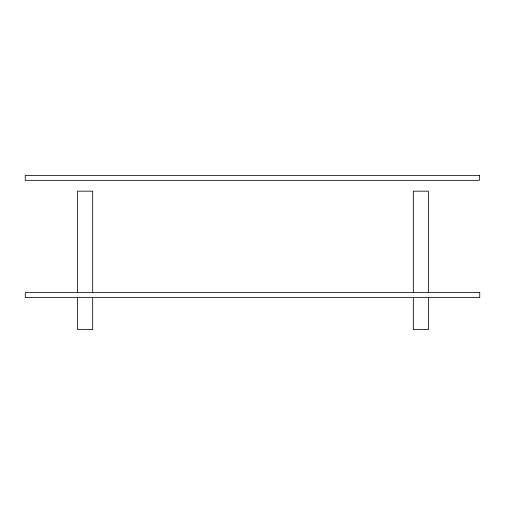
<?xml version="1.0" encoding="UTF-8"?>
<svg xmlns="http://www.w3.org/2000/svg" width="505" height="505" viewBox="0 0 505 505"><rect width="100%" height="100%" fill="white"/><g stroke="black" fill="none" stroke-linecap="round" stroke-linejoin="round"><path stroke-width="0.76" d="M428.398 292.18L428.398 191.174L413.317 191.174L413.317 292.18M428.398 298.266L428.398 329.607L413.317 329.607L413.317 298.266M92.686 292.18L92.686 191.174L77.6 191.174L77.6 292.18M92.686 298.266L92.686 329.607L77.6 329.607L77.6 298.266M479.371 175.393L25.25 175.393L25.25 180.335L479.371 180.335L479.371 175.393M479.75 292.61L25.307 292.61L25.307 297.552L479.75 297.552L479.75 292.61"/></g></svg>
